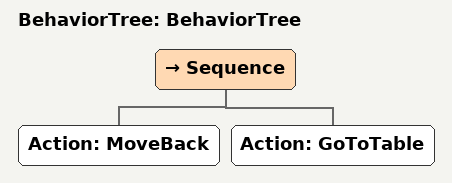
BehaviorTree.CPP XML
<?xml version="1.0"?>
<root main_tree_to_execute="BehaviorTree">
    <BehaviorTree ID="BehaviorTree">

                <Sequence>
                    <Action ID="MoveBack"/>
                    <Action ID="GoToTable"/>
                </Sequence>

    </BehaviorTree>
</root>
